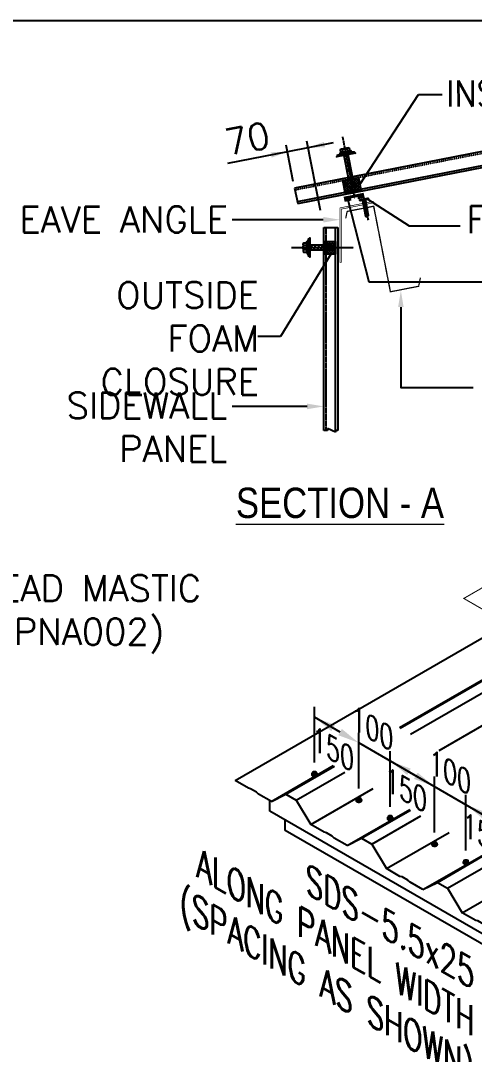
# Model space of a CAD drawing. Header units: millimetres. Extents: x 0 to 2669304, y -3314102 to 0.
# Drawn here: x 2648436 to 2652663, y -3231884 to -3222255 of the extents above; entities that cross this region are included whole.
import ezdxf
from ezdxf.enums import TextEntityAlignment as Align

# ---------------------------------------------------------------- set-up
doc = ezdxf.new("R2010")
doc.units = ezdxf.units.MM
doc.header["$LTSCALE"] = 0.4
doc.header["$MEASUREMENT"] = 0
for name, pattern in [('CENTER2', [1.125, 0.75, -0.125, 0.125, -0.125]), ('HIDDEN', [0.375, 0.25, -0.125]), ('PHANTOM', [2.5, 1.25, -0.25, 0.25, -0.25, 0.25, -0.25])]:
    doc.linetypes.add(name, pattern=pattern)
for name, color, linetype in [('Dim', 7, 'Continuous'), ('MISCEL', 7, 'Continuous'), ('Screws', 3, 'Continuous'), ('SECONDARY', 6, 'Continuous'), ('SHEETING', 150, 'Continuous')]:
    doc.layers.add(name, color=color, linetype=linetype)
doc.layers.add('TEXT', color=7, linetype='Continuous', lineweight=13)
doc.styles.add('HEADINGS', font='ARIALN.TTF', dxfattribs={"height": 25})
doc.styles.add('ROMANS', font='romans.shx')
doc.dimstyles.new('Standard 1', dxfattribs={"dimtxt": 2.5, "dimasz": 2, "dimexe": 1, "dimexo": 1, "dimgap": 0.5, "dimtad": 1, "dimdec": 0, "dimzin": 0, "dimdsep": 46, "dimtxsty": 'ROMANS', "dimcen": 0, "dimclrd": 2, "dimclre": 2, "dimadec": 0, "dimazin": 0, "dimtfac": 1, "dimtdec": 0, "dimtofl": 0, "dimtmove": 2, "dimatfit": 3, "dimfxl": 0, "dimtolj": 1, "dimtzin": 0, "dimarcsym": 0})

# ---------------------------------------------------------------- blocks, each defined once
blk = doc.blocks.new('5.5x25')
at = {"layer": 'Screws', "color": 8, "linetype": 'CENTER2'}
blk.add_line((0, 22), (0, -52.5), dxfattribs=at)
at = {"layer": 'Screws', "color": 251}
for p, q in [((-2.7, 0), (-2.7, 2.7)), ((2.8, 0), (2.8, 2.7))]:
    blk.add_line(p, q, dxfattribs=at)
at = {"layer": 'Screws', "color": 31}
for points in [[(10.3, 1.2), (-10.3, 1.2), (-11.5, 0), (11.5, 0), (10.3, 1.2)], [(-4.1, 8), (4.1, 8)], [(2.8, 0), (2.8, -26.9), (0, -29.3), (-2.7, -26.9), (-2.7, 0)]]:
    blk.add_lwpolyline(points, dxfattribs=at)
for points in [[(10.3, 1.2), (10.5, 1.7, 0.092505), (-10.5, 1.7), (-10.3, 1.2)], [(-2.7, 7.5, 0.334274), (-5.5, 7.5), (-5.5, 3.8)], [(2.7, 3.8), (2.7, 7.5, 0.157851), (-2.7, 7.5), (-2.7, 3.8)], [(2.7, 7.5, -0.33432), (5.5, 7.5), (5.5, 3.8)]]:
    blk.add_lwpolyline(points, format="xyb", dxfattribs=at)
blk.add_lwpolyline([(6.9, 3.8), (6.9, 2.7), (-6.9, 2.7), (-6.9, 3.8)], close=True, dxfattribs=at)
at = {"layer": 'Screws', "color": 251}
for points in [[(-3.3, -2.8), (3.2, -0.4)], [(-3.3, -7), (3.3, -4.5)], [(-3.3, -11.1), (3.3, -8.7)], [(-3.3, -15.3), (3.3, -12.8)], [(-3.3, -19.4), (3.3, -17)], [(2.5, -20), (2.8, -19.7)]]:
    blk.add_lwpolyline(points, dxfattribs=at)
blk.add_lwpolyline([(0.9, -18.3, 0.46112), (0.1, -18.5), (-0.9, -25.9), (0, -29.3), (2, -26.6), (2.5, -20)], format="xyb", close=True, dxfattribs=at)
blk.add_arc((-1.1, -27.7), 1.82, 83.2928, 155.1544, dxfattribs=at)
blk = doc.blocks.new('SPNA002')
at = {"color": 3, "const_width": 0.25}
for points in [[(0.837, 0.167), (-0.837, -0.167)], [(0.875, -0.015), (0.307, -0.132)], [(-0.231, -0.24), (-0.799, -0.357)]]:
    blk.add_lwpolyline(points, dxfattribs=at)
blk = doc.blocks.new('A$C20F34573')
at = {"color": 81}
blk.add_lwpolyline([(-0.81, 0.24), (0.81, 0.24, -0.414214), (0.86, 0.19), (0.86, 0.05, -0.414214), (0.81, 0), (-0.81, 0, -0.414214), (-0.86, 0.05), (-0.86, 0.19, -0.414214), (-0.81, 0.24), (0.81, 0.24)], format="xyb", dxfattribs=at)
blk.add_lwpolyline([(-0.32, 0), (-0.32, -3.3), (-0.01, -3.5), (0.31, -3.3), (0.31, 0)], dxfattribs=at)
at = {"layer": 'MISCEL', "color": 8}
for p, q in [((0.42, -0.03), (-0.43, -0.18)), ((0.42, -0.28), (-0.43, -0.43)), ((0.42, -0.52), (-0.43, -0.67)), ((0.42, -0.76), (-0.43, -0.91)), ((0.42, -1.01), (-0.43, -1.15)), ((0.42, -1.25), (-0.43, -1.4)), ((0.42, -1.49), (-0.43, -1.64)), ((0.42, -1.73), (-0.43, -1.88)), ((0.42, -1.97), (-0.43, -2.12))]:
    blk.add_line(p, q, dxfattribs=at)
at = {"layer": 'MISCEL'}
blk.add_lwpolyline([(-0.32, -1.78), (-0.32, -1.78)], close=True, dxfattribs=at)
at = {"layer": 'MISCEL', "color": 8}
blk.add_lwpolyline([(0.2, -2.25), (0.16, -3.3), (-0.01, -3.5)], close=True, dxfattribs=at)
blk.add_lwpolyline([(0.31, -3.3), (0.16, -3.3)], dxfattribs=at)
for centre, radius, start, end in [((0.01, -2.31), 0.193, 18.2653, 152.5318), ((3.84, -3.39), 4.16, 163.7308, 178.7815)]:
    blk.add_arc(centre, radius, start, end, dxfattribs=at)
at = {"layer": 'Screws', "color": 8, "linetype": 'CENTER2'}
blk.add_line((0, 0.92), (0, -4.23), dxfattribs=at)

msp = doc.modelspace()

# ---------------------------------------------------------------- hatches: boundary and pattern name
h = msp.add_hatch()
h.set_pattern_fill('ANSI37', color=3, scale=145.476269, style=0)
h.set_pattern_definition([(45, (2627970.018, -3254369.684), (-12.858407, 12.858407), []), (135, (2627970.018, -3254369.684), (-12.858407, -12.858407), [])])
h.paths.add_polyline_path([(2651439.061, -3223745.4094), (2651583.1659, -3223717.248), (2651607.746, -3223842.8219), (2651461.847, -3223871.3804)])
h = msp.add_hatch()
h.set_pattern_fill('ANSI37', color=3, scale=145.476269, style=0)
h.set_pattern_definition([(45, (2627989.78, -3254464.634), (-12.858407, 12.858407), []), (135, (2627989.78, -3254464.634), (-12.858407, -12.858407), [])])
h.paths.add_polyline_path([(2651260.3889, -3224312.0034), (2651368.6068, -3224312.0034), (2651368.6068, -3224429.3031), (2651260.3889, -3224429.3031)])

# ---------------------------------------------------------------- linework, layer by layer
at = {"color": 8, "linetype": 'HIDDEN'}
for p, q in [((2654015.2292, -3223241.9686), (2650991.9701, -3223832.7809)), ((2651283.0674, -3226072.1218), (2651283.0674, -3224180.4041))]:
    msp.add_line(p, q, dxfattribs=at)
msp.add_lwpolyline([(2642441.8152, -3236837.4536), (2666683.7247, -3236837.4536), (2666683.7247, -3222255.0416), (2642441.8152, -3222255.0416)], close=True)
at = {"color": 3}
msp.add_lwpolyline([(2651439.061, -3223745.4094), (2651583.1659, -3223717.248), (2651607.746, -3223842.8219), (2651461.847, -3223871.3804), (2651439.061, -3223745.4094)], dxfattribs=at)
at = {"layer": 'Dim', "color": 2}
for p, q in [((2650976.3087, -3223753.7993), (2650910.1631, -3223415.28)), ((2651347.2281, -3223391.8951), (2650922.0852, -3223476.2946)), ((2651228.706, -3224024.4399), (2651102.3407, -3223377.7291)), ((2651173.319, -3229167.153), (2651173.319, -3228647.92)), ((2651412.131, -3228881.9982), (2651173.319, -3228744.12)), ((2651586.6647, -3229408.9136), (2651586.6647, -3228889.6807)), ((2651879.3416, -3229577.8907), (2651879.3416, -3229058.6578)), ((2652053.8753, -3229252.5095), (2652228.409, -3229353.2765)), ((2652292.3728, -3229816.3951), (2652292.3728, -3229297.1622)), ((2652585.0497, -3229985.3722), (2652585.0497, -3229466.1393))]:
    msp.add_line(p, q, dxfattribs=at)
at = {"layer": 'Dim'}
for p, q in [((2650922.0852, -3223476.2946), (2650364.4514, -3223585.2545)), ((2653996.466, -3230381.6836), (2651586.6647, -3228982.7653))]:
    msp.add_line(p, q, dxfattribs=at)
msp.add_lwpolyline([(2651256.1278, -3224109.4321), (2650407.1557, -3224109.4321)], dxfattribs=at)
at = {"layer": 'Dim', "color": 2}
for points in [[(2651978.7837, -3224923.3445), (2651978.7837, -3225671.0665), (2652653.0129, -3225671.0665)], [(2651104.9679, -3225848.4495), (2650405.9074, -3225848.4495)]]:
    msp.add_lwpolyline(points, dxfattribs=at)
at = {"layer": 'Dim', "color": 7, "linetype": 'PHANTOM', "ltscale": 0.2, "const_width": 9.6984, "elevation": 6365.9122}
msp.add_lwpolyline([(2654075.3018, -3228509.1993), (2652565.2236, -3227637.3553), (2652901.9992, -3227442.9178)], dxfattribs=at)
at = {"layer": 'Dim'}
for points in [[(2651261.8316, -3223383.5158), (2651114.2627, -3223438.7437), (2651271.7666, -3223434.3613)], [(2650764.5813, -3223480.677), (2650922.0852, -3223476.2946), (2650774.5163, -3223531.5224)], [(2651256.1278, -3224083.5286), (2651411.5488, -3224109.4321), (2651256.1278, -3224135.3356)]]:
    msp.add_solid(points, dxfattribs=at)
at = {"layer": 'Dim', "color": 2}
for points in [[(2651952.8802, -3224923.3445), (2651978.7837, -3224767.9235), (2652004.6872, -3224923.3445)], [(2651104.9679, -3225822.546), (2651260.3889, -3225848.4495), (2651104.9679, -3225874.353)], [(2651364.6472, -3228815.7981), (2651331.0581, -3228873.976), (2651173.319, -3228744.12)], [(2651428.9255, -3228852.9093), (2651395.3365, -3228911.0872), (2651586.6647, -3228982.7653)], [(2652070.6698, -3229223.4205), (2652037.0808, -3229281.5984), (2651879.3416, -3229151.7424)], [(2652134.6336, -3229260.3908), (2652101.0446, -3229318.5687), (2652292.3728, -3229390.2468)], [(2652776.3779, -3229630.902), (2652742.7889, -3229689.0799), (2652585.0497, -3229559.2239)]]:
    msp.add_solid(points, dxfattribs=at)
at = {"layer": 'MISCEL'}
msp.add_lwpolyline([(2651260.3889, -3224312.0034), (2651368.6068, -3224312.0034), (2651368.6068, -3224429.3031), (2651260.3889, -3224429.3031)], close=True, dxfattribs=at)
at = {"layer": 'Screws', "color": 31, "elevation": -574.0054}
for points in [[(2651157.7274, -3229262.8546, 0.017760176), (2651155.7416, -3229263.7928, 0.104914199), (2651149.8598, -3229268.6075, 0.170568129), (2651148.2823, -3229273.0973, 0.170568129)], [(2651148.2823, -3229273.0973, 0.170568129), (2651149.8598, -3229277.5872, 0.104914199), (2651155.7416, -3229282.4018, 0.066614751), (2651163.4654, -3229285.1677, 0.052757401), (2651173.75, -3229286.2559, 0.052757401), (2651184.0345, -3229285.1677, 0.066614751), (2651191.7583, -3229282.4018, 0.104914199), (2651197.6401, -3229277.5872, 0.170568129), (2651199.2177, -3229273.0973, 0.170568129), (2651197.6401, -3229268.6075, 0.104914199), (2651191.7583, -3229263.7928, 0.017760176), (2651189.7725, -3229262.8546, 0.052757401)], [(2651148.2823, -3229279.0126, 0.170568129), (2651149.8598, -3229283.5025, 0.104914199), (2651155.7416, -3229288.3171, 0.066614751), (2651163.4654, -3229291.083, 0.052757401), (2651173.75, -3229292.1712, 0.052757401), (2651184.0345, -3229291.083, 0.066614751), (2651191.7583, -3229288.3171, 0.104914199), (2651197.6401, -3229283.5025, 0.170568129), (2651199.2177, -3229279.0126, 0.170568129)], [(2651561.628, -3229514.8579, 0.170568129), (2651563.2055, -3229519.3478, 0.104914199), (2651569.0873, -3229524.1625, 0.066614751), (2651576.8111, -3229526.9283, 0.052757401), (2651587.0957, -3229528.0165, 0.052757401), (2651597.3802, -3229526.9283, 0.066614751), (2651605.104, -3229524.1625, 0.104914199), (2651610.9858, -3229519.3478, 0.170568129), (2651612.5634, -3229514.8579, 0.170568129), (2651610.9858, -3229510.3681, 0.104914199), (2651605.104, -3229505.5534, 0.017760176), (2651603.1182, -3229504.6152, 0.052757401)], [(2651571.0731, -3229504.6152, 0.017760176), (2651569.0873, -3229505.5534, 0.104914199), (2651563.2055, -3229510.3681, 0.170568129), (2651561.628, -3229514.8579, 0.170568129)], [(2651561.628, -3229520.7732, 0.170568129), (2651563.2055, -3229525.2631, 0.104914199), (2651569.0873, -3229530.0778, 0.066614751), (2651576.8111, -3229532.8436, 0.052757401), (2651587.0957, -3229533.9318, 0.052757401), (2651597.3802, -3229532.8436, 0.066614751), (2651605.104, -3229530.0778, 0.104914199), (2651610.9858, -3229525.2631, 0.170568129), (2651612.5634, -3229520.7732, 0.170568129)], [(2651853.9904, -3229683.6535, 0.170568129), (2651855.5679, -3229688.1433, 0.104914199), (2651861.4497, -3229692.958, 0.066614751), (2651869.1735, -3229695.7238, 0.052757401), (2651879.4581, -3229696.812, 0.052757401), (2651889.7426, -3229695.7238, 0.066614751), (2651897.4665, -3229692.958, 0.104914199), (2651903.3482, -3229688.1433, 0.170568129), (2651904.9258, -3229683.6535, 0.170568129), (2651903.3482, -3229679.1636, 0.104914199), (2651897.4665, -3229674.3489, 0.017760176), (2651895.4806, -3229673.4107, 0.052757401)], [(2651863.4355, -3229673.4107, 0.017760176), (2651861.4497, -3229674.3489, 0.104914199), (2651855.5679, -3229679.1636, 0.170568129), (2651853.9904, -3229683.6535, 0.170568129)], [(2651853.9904, -3229689.5688, 0.170568129), (2651855.5679, -3229694.0586, 0.104914199), (2651861.4497, -3229698.8733, 0.066614751), (2651869.1735, -3229701.6391, 0.052757401), (2651879.4581, -3229702.7273, 0.052757401), (2651889.7426, -3229701.6391, 0.066614751), (2651897.4665, -3229698.8733, 0.104914199), (2651903.3482, -3229694.0586, 0.170568129), (2651904.9258, -3229689.5688, 0.170568129)], [(2652267.3361, -3229925.4141, 0.170568129), (2652268.9136, -3229929.9039, 0.104914199), (2652274.7954, -3229934.7186, 0.066614751), (2652282.5192, -3229937.4845, 0.052757401), (2652292.8038, -3229938.5727, 0.052757401), (2652303.0883, -3229937.4845, 0.066614751), (2652310.8122, -3229934.7186, 0.104914199), (2652316.6939, -3229929.9039, 0.170568129), (2652318.2715, -3229925.4141, 0.170568129), (2652316.6939, -3229920.9242, 0.104914199), (2652310.8122, -3229916.1096, 0.017760176), (2652308.8263, -3229915.1713, 0.052757401)], [(2652276.7812, -3229915.1713, 0.017760176), (2652274.7954, -3229916.1096, 0.104914199), (2652268.9136, -3229920.9242, 0.170568129), (2652267.3361, -3229925.4141, 0.170568129)], [(2652267.3361, -3229931.3294, 0.170568129), (2652268.9136, -3229935.8192, 0.104914199), (2652274.7954, -3229940.6339, 0.066614751), (2652282.5192, -3229943.3997, 0.052757401), (2652292.8038, -3229944.4879, 0.052757401), (2652303.0883, -3229943.3997, 0.066614751), (2652310.8122, -3229940.6339, 0.104914199), (2652316.6939, -3229935.8192, 0.170568129), (2652318.2715, -3229931.3294, 0.170568129)], [(2652559.6985, -3230094.2096, 0.170568129), (2652561.2761, -3230098.6995, 0.104914199), (2652567.1578, -3230103.5141, 0.066614751), (2652574.8816, -3230106.28, 0.052757401), (2652585.1662, -3230107.3682, 0.052757401), (2652595.4508, -3230106.28, 0.066614751), (2652603.1746, -3230103.5141, 0.104914199), (2652609.0563, -3230098.6995, 0.170568129), (2652610.6339, -3230094.2096, 0.170568129), (2652609.0563, -3230089.7197, 0.104914199), (2652603.1746, -3230084.9051, 0.017760176), (2652601.1888, -3230083.9668, 0.052757401)], [(2652569.1436, -3230083.9668, 0.017760176), (2652567.1578, -3230084.9051, 0.104914199), (2652561.2761, -3230089.7197, 0.170568129), (2652559.6985, -3230094.2096, 0.170568129)], [(2652559.6985, -3230100.1249, 0.170568129), (2652561.2761, -3230104.6148, 0.104914199), (2652567.1578, -3230109.4294, 0.066614751), (2652574.8816, -3230112.1953, 0.052757401), (2652585.1662, -3230113.2835, 0.052757401), (2652595.4508, -3230112.1953, 0.066614751), (2652603.1746, -3230109.4294, 0.104914199), (2652609.0563, -3230104.6148, 0.170568129), (2652610.6339, -3230100.1249, 0.170568129)]]:
    msp.add_lwpolyline(points, format="xyb", dxfattribs=at)
for points in [[(2651148.2823, -3229273.0973), (2651148.2823, -3229279.0126)], [(2651189.7725, -3229264.2631), (2651189.7725, -3229266.9095), (2651189.7725, -3229274.3293), (2651180.1757, -3229279.87), (2651167.3242, -3229279.87), (2651157.7274, -3229274.3293), (2651157.7274, -3229266.9095), (2651157.7274, -3229264.2631)], [(2651163.37, -3229265.843), (2651162.5769, -3229265.3851)], [(2651167.3242, -3229270.6843), (2651167.3242, -3229279.8088)], [(2651180.1757, -3229270.6843), (2651180.1757, -3229279.87)], [(2651199.2177, -3229273.0973), (2651199.2177, -3229279.0126)], [(2651603.1182, -3229506.0237), (2651603.1182, -3229508.6701), (2651603.1182, -3229516.0899), (2651593.5214, -3229521.6306), (2651580.6699, -3229521.6306), (2651571.0731, -3229516.0899), (2651571.0731, -3229508.6701), (2651571.0731, -3229506.0237)], [(2651576.7157, -3229507.6036), (2651575.9226, -3229507.1457)], [(2651561.628, -3229514.8579), (2651561.628, -3229520.7732)], [(2651580.6699, -3229512.4449), (2651580.6699, -3229521.5695)], [(2651593.5214, -3229512.4449), (2651593.5214, -3229521.6306)], [(2651612.5634, -3229514.8579), (2651612.5634, -3229520.7732)], [(2651853.9904, -3229683.6535), (2651853.9904, -3229689.5688)], [(2651895.4806, -3229674.8192), (2651895.4806, -3229677.4656), (2651895.4806, -3229684.8854), (2651885.8838, -3229690.4261), (2651873.0323, -3229690.4261), (2651863.4355, -3229684.8854), (2651863.4355, -3229677.4656), (2651863.4355, -3229674.8192)], [(2651869.0781, -3229676.3991), (2651868.285, -3229675.9413)], [(2651873.0323, -3229681.2404), (2651873.0323, -3229690.365)], [(2651885.8838, -3229681.2404), (2651885.8838, -3229690.4261)], [(2651904.9258, -3229683.6535), (2651904.9258, -3229689.5688)], [(2652267.3361, -3229925.4141), (2652267.3361, -3229931.3294)], [(2652308.8263, -3229916.5798), (2652308.8263, -3229919.2262), (2652308.8263, -3229926.646), (2652299.2295, -3229932.1867), (2652286.378, -3229932.1867), (2652276.7812, -3229926.646), (2652276.7812, -3229919.2262), (2652276.7812, -3229916.5798)], [(2652282.4238, -3229918.1598), (2652281.6307, -3229917.7019)], [(2652286.378, -3229923.0011), (2652286.378, -3229932.1256)], [(2652299.2295, -3229923.0011), (2652299.2295, -3229932.1867)], [(2652318.2715, -3229925.4141), (2652318.2715, -3229931.3294)], [(2652601.1888, -3230085.3754), (2652601.1888, -3230088.0217), (2652601.1888, -3230095.4415), (2652591.5919, -3230100.9823), (2652578.7405, -3230100.9823), (2652569.1436, -3230095.4415), (2652569.1436, -3230088.0217), (2652569.1436, -3230085.3754)], [(2652574.7862, -3230086.9553), (2652573.9932, -3230086.4974)], [(2652559.6985, -3230094.2096), (2652559.6985, -3230100.1249)], [(2652578.7405, -3230091.7966), (2652578.7405, -3230100.9211)], [(2652591.5919, -3230091.7966), (2652591.5919, -3230100.9823)], [(2652610.6339, -3230094.2096), (2652610.6339, -3230100.1249)]]:
    msp.add_lwpolyline(points, dxfattribs=at)
for points in [[(2651157.7274, -3229262.5853), (2651157.7274, -3229255.1654), (2651166.4498, -3229250.1296), (2651181.0501, -3229250.1296), (2651189.7725, -3229255.1654), (2651189.7725, -3229262.5853), (2651189.7725, -3229264.2631, 0.316421816), (2651180.1757, -3229270.6843, 0.400106476), (2651167.3242, -3229270.6843, 0.316421816), (2651157.7274, -3229264.2631)], [(2651571.0731, -3229504.3459), (2651571.0731, -3229496.9261), (2651579.7955, -3229491.8902), (2651594.3958, -3229491.8902), (2651603.1182, -3229496.9261), (2651603.1182, -3229504.3459), (2651603.1182, -3229506.0237, 0.316421816), (2651593.5214, -3229512.4449, 0.400106476), (2651580.6699, -3229512.4449, 0.316421816), (2651571.0731, -3229506.0237)], [(2651863.4355, -3229673.1414), (2651863.4355, -3229665.7216), (2651872.1579, -3229660.6857), (2651886.7583, -3229660.6857), (2651895.4806, -3229665.7216), (2651895.4806, -3229673.1414), (2651895.4806, -3229674.8192, 0.316421816), (2651885.8838, -3229681.2404, 0.400106476), (2651873.0323, -3229681.2404, 0.316421816), (2651863.4355, -3229674.8192)], [(2652276.7812, -3229914.902), (2652276.7812, -3229907.4822), (2652285.5036, -3229902.4463), (2652300.104, -3229902.4463), (2652308.8263, -3229907.4822), (2652308.8263, -3229914.902), (2652308.8263, -3229916.5798, 0.316421816), (2652299.2295, -3229923.0011, 0.400106476), (2652286.378, -3229923.0011, 0.316421816), (2652276.7812, -3229916.5798)], [(2652569.1436, -3230083.6975), (2652569.1436, -3230076.2777), (2652577.866, -3230071.2419), (2652592.4664, -3230071.2419), (2652601.1888, -3230076.2777), (2652601.1888, -3230083.6975), (2652601.1888, -3230085.3754, 0.316421816), (2652591.5919, -3230091.7966, 0.400106476), (2652578.7405, -3230091.7966, 0.316421816), (2652569.1436, -3230085.3754)]]:
    msp.add_lwpolyline(points, format="xyb", close=True, dxfattribs=at)
at = {"layer": 'SECONDARY'}
for p, q in [((2650757.8298, -3229618.486, 13840.3207), (2650757.8298, -3229519.9653, 13840.3207)), ((2655179.6057, -3232171.3995, 13840.3207), (2650757.8298, -3229618.486, 13840.3207)), ((2650902.1156, -3229798.1154, 13095.9789), (2650902.1156, -3229701.7895, 13095.9789)), ((2655455.0757, -3232426.7681, 13095.9789), (2650902.1156, -3229798.1154, 13095.9789))]:
    msp.add_line(p, q, dxfattribs=at)
at = {"layer": 'SECONDARY', "const_width": 6.3956}
for points in [[(2651721.7073, -3223938.4082), (2651411.5476, -3223999.1193), (2651411.5544, -3224505.1199), (2651424.1789, -3224505.0569), (2651425.3266, -3224010.0557), (2651724.3133, -3223951.7214)], [(2652157.687, -3224651.972), (2652142.2067, -3224727.0349), (2651884.2531, -3224777.5271), (2651728.2299, -3223980.4389), (2651476.1616, -3224029.7791), (2651463.0383, -3224092.7569), (2651468.2537, -3224092.5727), (2651480.0898, -3224034.5129), (2651722.7822, -3223987.0079), (2651878.7599, -3224783.8637), (2652146.4869, -3224731.4584), (2652162.9176, -3224651.7873)]]:
    msp.add_lwpolyline(points, close=True, dxfattribs=at)
at = {"layer": 'SHEETING'}
for p, q in [((2654011.9913, -3223223.9804), (2650988.2308, -3223814.8138)), ((2651014.5629, -3223940.237), (2654036.4171, -3223348.735)), ((2651018.082, -3223958.2472), (2654039.9362, -3223366.7452)), ((2650988.2308, -3223814.8138), (2651018.082, -3223958.2472)), ((2651260.3889, -3224180.4041), (2651391.2853, -3224180.4041)), ((2651260.3889, -3226072.1218), (2651260.3889, -3224180.4041)), ((2651368.6068, -3226072.1218), (2651368.6068, -3224180.4041)), ((2651391.2853, -3224180.4041), (2651391.2853, -3226072.1218)), ((2651295.2042, -3226072.1218), (2651260.3889, -3226072.1218)), ((2651295.2042, -3226053.4929), (2651295.2042, -3226072.1218)), ((2651370.6781, -3226088.6645), (2651295.2042, -3226053.4929)), ((2651370.6781, -3226072.1218), (2651370.6781, -3226088.6645)), ((2651391.2853, -3226072.1218), (2651370.6781, -3226072.1218)), ((2650434.1835, -3229333.108, -574.0054), (2653725.4967, -3227432.8674, -574.0054)), ((2651973.4309, -3228845.7595, -574.0054), (2654198.6218, -3227561.045, -574.0054)), ((2651965.0604, -3228840.9268, -574.0054), (2654064.6937, -3227628.703, -574.0054)), ((2652069.2081, -3228901.0565, -574.0054), (2654294.3989, -3227616.3419, -574.0054)), ((2652334.2695, -3229054.0897, -574.0054), (2654433.9028, -3227841.8659, -574.0054)), ((2650773.3805, -3229528.9435, -574.0054), (2651352.4018, -3229194.6454, -574.0054)), ((2650907.3086, -3229461.2855, -574.0054), (2651360.7723, -3229199.4781, -574.0054)), ((2651003.0857, -3229516.5825, -574.0054), (2651456.5494, -3229254.7751, -574.0054)), ((2651139.8916, -3229743.6641, -574.0054), (2651721.6109, -3229407.8084, -574.0054)), ((2651479.0887, -3229939.4997, -574.0054), (2652060.8079, -3229603.6439, -574.0054)), ((2651613.0167, -3229871.8417, -574.0054), (2652069.1784, -3229608.4766, -574.0054)), ((2651708.7938, -3229927.1386, -574.0054), (2652164.9556, -3229663.7735, -574.0054)), ((2651845.5997, -3230154.2203, -574.0054), (2652430.017, -3229816.8068, -574.0054)), ((2652184.7968, -3230350.0558, -574.0054), (2652769.214, -3230012.6423, -574.0054)), ((2652318.7248, -3230282.3978, -574.0054), (2652777.5846, -3230017.475, -574.0054)), ((2652414.5019, -3230337.6948, -574.0054), (2652873.3617, -3230072.772, -574.0054)), ((2652551.3078, -3230564.7764, -574.0054), (2653138.4231, -3230225.8053, -574.0054))]:
    msp.add_line(p, q, dxfattribs=at)
at = {"layer": 'SHEETING', "elevation": -574.0054}
for points in [[(2650773.3805, -3229528.9435), (2650652.6781, -3229459.256), (2650632.8626, -3229441.2334), (2650578.6462, -3229409.9315), (2650558.8306, -3229405.0731), (2650434.1835, -3229333.108)], [(2650773.3805, -3229528.9435), (2650907.3086, -3229461.2855), (2651003.0857, -3229516.5825), (2651139.8916, -3229743.6641)], [(2651479.0887, -3229939.4997), (2651358.3863, -3229869.8121), (2651338.5707, -3229851.7895), (2651284.3543, -3229820.4877), (2651264.5388, -3229815.6292), (2651139.8916, -3229743.6641)], [(2651479.0887, -3229939.4997), (2651613.0167, -3229871.8417), (2651708.7938, -3229927.1386), (2651845.5997, -3230154.2203)], [(2652184.7968, -3230350.0558), (2652064.0944, -3230280.3682), (2652044.2788, -3230262.3456), (2651990.0624, -3230231.0438), (2651970.2469, -3230226.1853), (2651845.5997, -3230154.2203)], [(2652184.7968, -3230350.0558), (2652318.7248, -3230282.3978), (2652414.5019, -3230337.6948), (2652551.3078, -3230564.7764)], [(2652890.5049, -3230760.6119), (2652769.8025, -3230690.9244), (2652749.9869, -3230672.9018), (2652695.7706, -3230641.5999), (2652675.955, -3230636.7415), (2652551.3078, -3230564.7764)]]:
    msp.add_lwpolyline(points, dxfattribs=at)

# ---------------------------------------------------------------- block references
for name, p, xscale, yscale, zscale, rotation in [('5.5x25', (2651467.5886, -3223506.1484), -7.758734362253424, 7.758734362285103, 7.758734362300672, 11.05611487158745), ('SPNA002', (2651541.4083, -3223890.4696), -111.7257748171668, 111.7257748171335, 111.7257748171296, 22.38505946116012), ('5.5x25', (2651130.4799, -3224368.2071), -7.758734362285103, 7.758734362285103, 7.758734362300672, 90)]:
    msp.add_blockref(name, p, dxfattribs=dict(xscale=xscale, yscale=yscale, zscale=zscale, rotation=rotation))
at = {"color": 0, "xscale": 45.24893880098404, "yscale": 45.24893880093861, "zscale": 45.24893880093751, "rotation": 10.96284295074423}
msp.add_blockref('A$C20F34573', (2651636.4698, -3223926.5489), dxfattribs=at)

# ---------------------------------------------------------------- texts
at = {"layer": 'Dim', "color": 7, "insert": (2650548.7703, -3223355.1113), "char_height": 242.46045, "attachment_point": 5, "rotation": 11.05611487, "style": 'ROMANS'}
msp.add_mtext('\\A1;70', dxfattribs=at)
at = {"layer": 'TEXT', "style": 'ROMANS', "width": 0.9}
msp.add_text('INSIDE FOAM CLOSURE', height=242.460449, rotation=0.07296676, dxfattribs=at).set_placement((2652401.9878, -3223053.7494))
at = {"layer": 'TEXT', "style": 'HEADINGS'}
msp.add_text('%%USECTION - A', height=282.147774, dxfattribs=at).set_placement((2650441.6911, -3226887.847))
at = {"layer": 'TEXT', "style": 'ROMANS', "oblique": 330, "width": 0.9}
for s, p in [('100', (2651518.6436, -3228845.0012)), ('150', (2651152.6684, -3229037.6841)), ('100', (2652243.662, -3229254.6732)), ('150', (2651831.769, -3229419.1887)), ('150', (2652557.729, -3229838.4266))]:
    msp.add_text(s, height=193.96836, rotation=330, dxfattribs=at).set_placement(p)
for s, height, p in [('ALONG PANEL WIDTH', 242.460449, (2652664.29, -3231724.4596, -574.0054)), ('SDS-5.5x25', 242.46045, (2652664.29, -3231286.3131, -574.0054)), ('(SPACING AS SHOWN)', 242.460449, (2652664.29, -3232174.4196, -574.0054))]:
    msp.add_text(s, height=height, rotation=330, dxfattribs=at).set_placement(p, align=Align.RIGHT)
at = {"layer": 'TEXT', "attachment_point": 3, "rotation": 0.07296676, "style": 'ROMANS'}
for s, insert, char_height, width in [('EAVE ANGLE', (2650367.2232, -3223984.5046), 242.46045, 2152.183368), ('OUTSIDE FOAM CLOSURE', (2650655.2883, -3224689.0982), 242.460449, 2328.956718), ('SIDEWALL PANEL', (2650360.3629, -3225717.9854), 242.460449, 1455.070289)]:
    msp.add_mtext(s, dxfattribs=dict(at, insert=insert, char_height=char_height, width=width))
at = {"layer": 'TEXT', "color": 7, "insert": (2652586.2233, -3223978.97), "char_height": 254.583471, "width": 6733.514271, "attachment_point": 1, "style": 'ROMANS'}
msp.add_mtext('FLAT SCREW (SSDS018) @ 1000 C.C', dxfattribs=at)
at = {"layer": 'TEXT', "insert": (2648018.727, -3227421.4607, -20241.1595), "char_height": 242.460449, "width": 2484.421452, "attachment_point": 1, "style": 'ROMANS'}
msp.add_mtext('BEAD MASTIC\\P(SPNA002)', dxfattribs=at)

# ---------------------------------------------------------------- leaders
for points in [[(2651595.4559, -3223780.035), (2652144.3101, -3222942.5749), (2652363.1139, -3222942.5749)], [(2651325.7286, -3224429.3031), (2650857.4098, -3225196.7978), (2650645.9958, -3225196.7978)]]:
    msp.add_leader(points, dimstyle='Standard 1')
at = {"color": 3}
for points in [[(2651483.5041, -3223923.1947), (2651680.3706, -3224688.4546), (2652910.7128, -3224688.4546)], [(2651672.6114, -3223919.548), (2652055.648, -3224166.8377), (2652530.0741, -3224166.8377)]]:
    msp.add_leader(points, dimstyle='Standard 1', dxfattribs=at)

doc.saveas('drawing.dxf')
